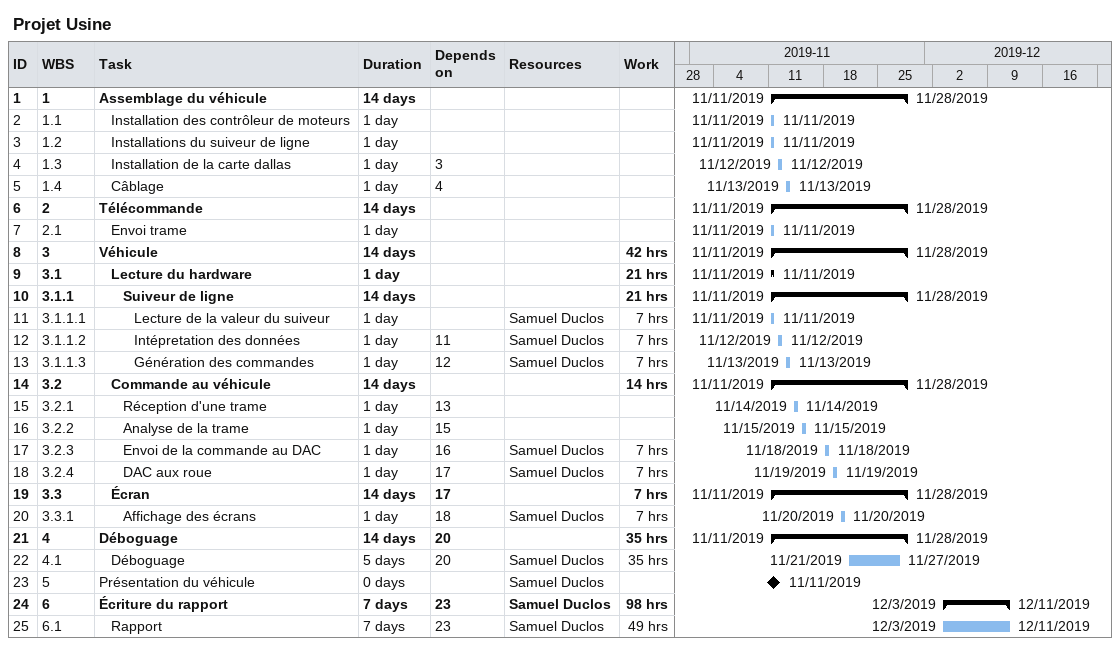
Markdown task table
Projet Usine

| ID | WBS | Task | Duration | Start | Finish | Predecessors | Resources | Work (h) |
|---|---|---|---|---|---|---|---|---|
| 1 | 1 | **Assemblage du véhicule** | 14d | 2019-11-11 | 2019-11-28 |  |  |  |
| 2 | 1.1 | Installation des contrôleur de moteurs | 1d | 2019-11-11 | 2019-11-11 |  |  |  |
| 3 | 1.2 | Installations du suiveur de ligne | 1d | 2019-11-11 | 2019-11-11 |  |  |  |
| 4 | 1.3 | Installation de la carte dallas | 1d | 2019-11-12 | 2019-11-12 | 3 |  |  |
| 5 | 1.4 | Câblage | 1d | 2019-11-13 | 2019-11-13 | 4 |  |  |
| 6 | 2 | **Télécommande** | 14d | 2019-11-11 | 2019-11-28 |  |  |  |
| 7 | 2.1 | Envoi trame | 1d | 2019-11-11 | 2019-11-11 |  |  |  |
| 8 | 3 | **Véhicule** | 14d | 2019-11-11 | 2019-11-28 |  |  | 42 |
| 9 | 3.1 | **Lecture du hardware** | 1d | 2019-11-11 | 2019-11-11 |  |  | 21 |
| 10 | 3.1.1 | **Suiveur de ligne** | 14d | 2019-11-11 | 2019-11-28 |  |  | 21 |
| 11 | 3.1.1.1 | Lecture de la valeur du suiveur | 1d | 2019-11-11 | 2019-11-11 |  | Samuel Duclos | 7 |
| 12 | 3.1.1.2 | Intépretation des données | 1d | 2019-11-12 | 2019-11-12 | 11 | Samuel Duclos | 7 |
| 13 | 3.1.1.3 | Génération des commandes | 1d | 2019-11-13 | 2019-11-13 | 12 | Samuel Duclos | 7 |
| 14 | 3.2 | **Commande au véhicule** | 14d | 2019-11-11 | 2019-11-28 |  |  | 14 |
| 15 | 3.2.1 | Réception d'une trame | 1d | 2019-11-14 | 2019-11-14 | 13 |  |  |
| 16 | 3.2.2 | Analyse de la trame | 1d | 2019-11-15 | 2019-11-15 | 15 |  |  |
| 17 | 3.2.3 | Envoi de la commande au DAC | 1d | 2019-11-18 | 2019-11-18 | 16 | Samuel Duclos | 7 |
| 18 | 3.2.4 | DAC aux roue | 1d | 2019-11-19 | 2019-11-19 | 17 | Samuel Duclos | 7 |
| 19 | 3.3 | **Écran** | 14d | 2019-11-11 | 2019-11-28 | 17 |  | 7 |
| 20 | 3.3.1 | Affichage des écrans | 1d | 2019-11-20 | 2019-11-20 | 18 | Samuel Duclos | 7 |
| 21 | 4 | **Déboguage** | 14d | 2019-11-11 | 2019-11-28 | 20 |  | 35 |
| 22 | 4.1 | Déboguage | 5d | 2019-11-21 | 2019-11-27 | 20 | Samuel Duclos | 35 |
| 23 | 5 | Présentation du véhicule | 0d | 2019-11-11 | 2019-11-11 |  | Samuel Duclos |  |
| 24 | 6 | **Écriture du rapport** | 7d | 2019-12-03 | 2019-12-11 | 23 | Samuel Duclos | 98 |
| 25 | 6.1 | Rapport | 7d | 2019-12-03 | 2019-12-11 | 23 | Samuel Duclos | 49 |
